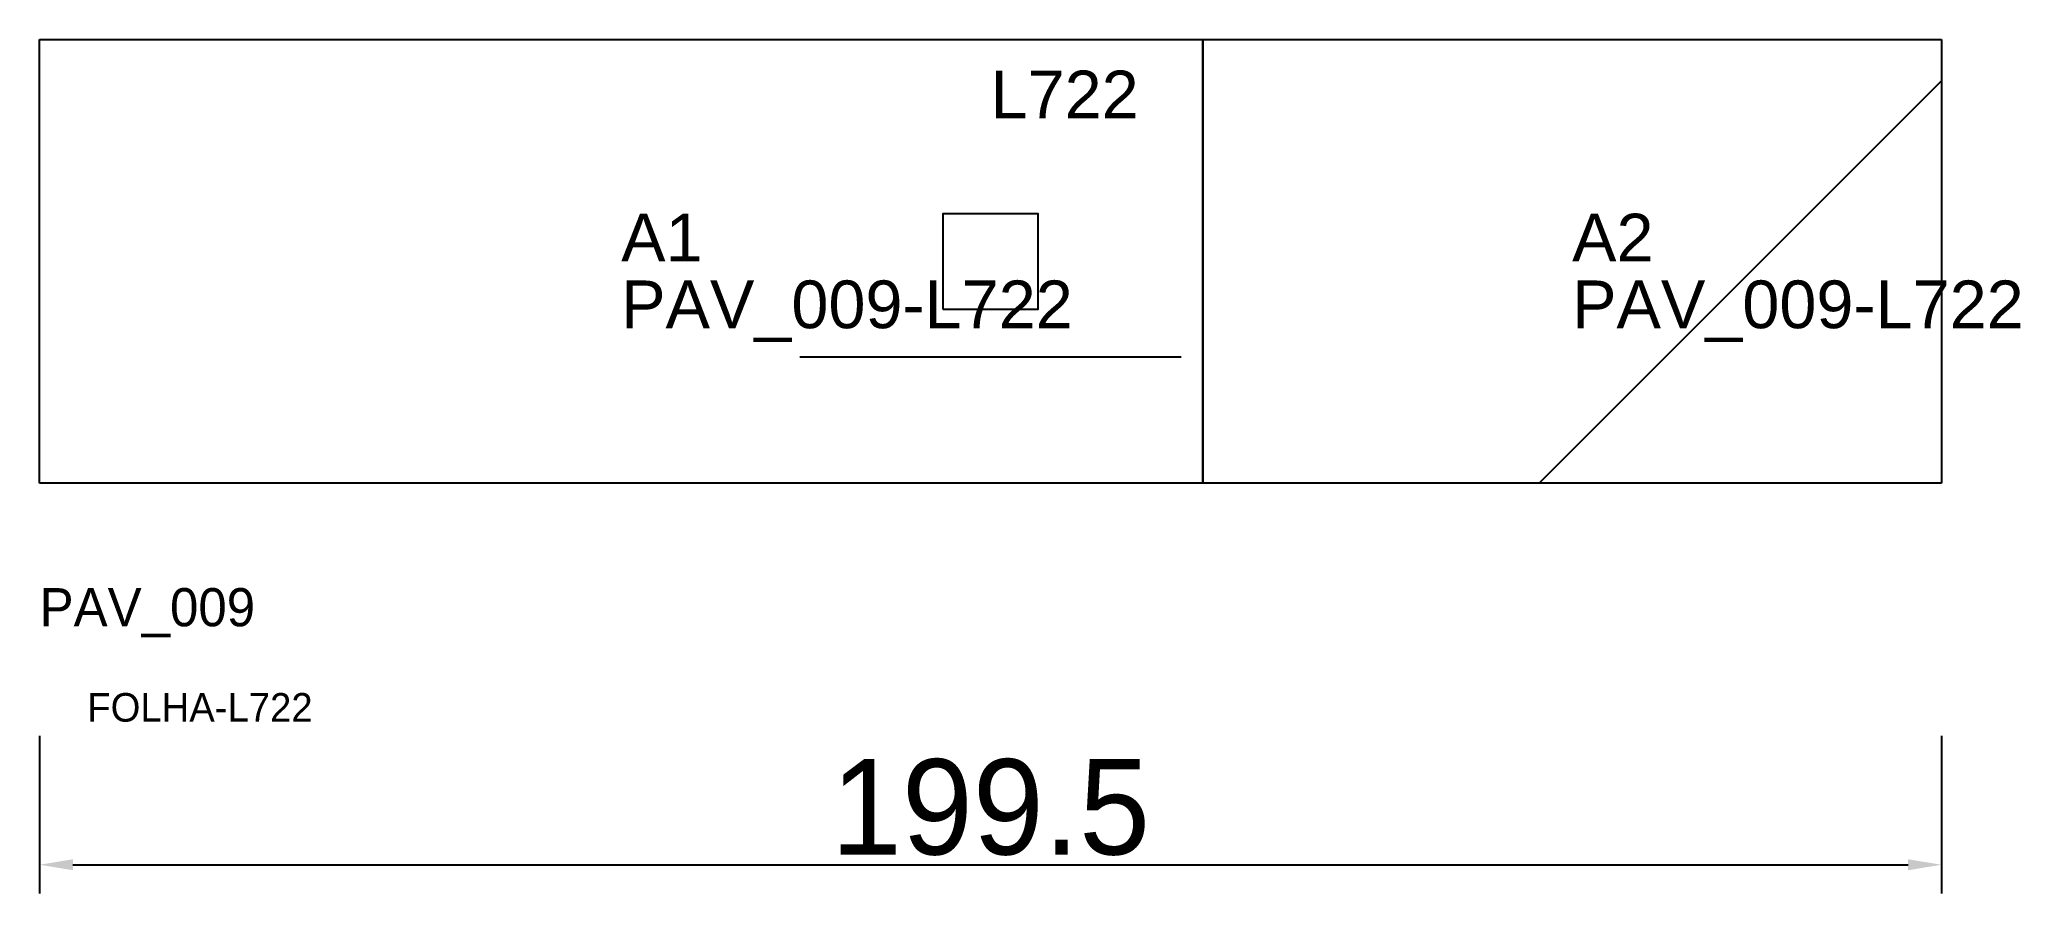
# Model space of a CAD drawing. Header units: metres. Extents: x 222 to 430, y 112 to 202.
import ezdxf

# ---------------------------------------------------------------- set-up
doc = ezdxf.new("R2010")
doc.units = ezdxf.units.M
for name, color, linetype in [('3', 3, 'CONTINUOUS'), ('AUX00', 7, 'CONTINUOUS'), ('COTA', 241, 'CONTINUOUS'), ('FOLHA', 255, 'CONTINUOUS'), ('Hachura', 251, 'CONTINUOUS'), ('NOMENCLATURA', 7, 'CONTINUOUS'), ('Nível', 160, 'CONTINUOUS'), ('Painéis', 200, 'CONTINUOUS'), ('Pilares', 5, 'CONTINUOUS'), ('SARR_2.2x7', 40, 'CONTINUOUS')]:
    doc.layers.add(name, color=color, linetype=linetype)
doc.styles.add('ARIAL', font='Arial.ttf')
doc.styles.add('STR_STANDARD', font='arial.ttf')
doc.dimstyles.new('EZ DXF', dxfattribs={"dimtxt": 10, "dimasz": 3.5, "dimexe": 3, "dimexo": 1.5, "dimgap": 1, "dimtad": 1, "dimdec": 1, "dimdsep": 46, "dimcen": 2.5, "dimazin": 3, "dimtfac": 1, "dimtmove": 0, "dimatfit": 3})

msp = doc.modelspace()

# ---------------------------------------------------------------- hatches: boundary and pattern name
at = {"layer": 'Hachura'}
h = msp.add_hatch(dxfattribs=at)
h.set_pattern_fill('ANSI31', scale=50)
h.paths.add_polyline_path([(222.2, 155), (222.2, 201.5), (421.7, 201.5), (421.7, 155), (242.2, 155)])
h = msp.add_hatch(dxfattribs=at)
h.set_pattern_fill('ANSI31', scale=50)
h.paths.add_polyline_path([(222.2, 155), (222.2, 201.5), (421.7, 201.5), (421.7, 155), (242.2, 155)])

# ---------------------------------------------------------------- linework, layer by layer
at = {"layer": '3'}
msp.add_lwpolyline([(344.2, 155), (344.2, 201.5)], close=True, dxfattribs=at)
msp.add_lwpolyline([(344.2, 155), (344.2, 201.5)], close=True, dxfattribs=at)
at = {"layer": 'Painéis', "color": 200}
for p, q in [((222.2, 155), (222.2, 201.5)), ((222.2, 201.5), (421.7, 201.5)), ((222.2, 155), (222.2, 201.5)), ((222.2, 201.5), (421.7, 201.5)), ((421.7, 201.5), (421.7, 155)), ((421.7, 201.5), (421.7, 155)), ((242.2, 155), (222.2, 155)), ((242.2, 155), (222.2, 155)), ((421.7, 155), (242.2, 155)), ((421.7, 155), (242.2, 155))]:
    msp.add_line(p, q, dxfattribs=at)
at = {"layer": 'Pilares'}
msp.add_lwpolyline([(316.95, 173.25), (326.95, 173.25), (326.95, 183.25), (316.95, 183.25)], close=True, dxfattribs=at)
msp.add_lwpolyline([(316.95, 173.25), (326.95, 173.25), (326.95, 183.25), (316.95, 183.25)], close=True, dxfattribs=at)
at = {"layer": 'SARR_2.2x7'}
msp.add_line((301.95, 168.25), (341.95, 168.25), dxfattribs=at)
msp.add_line((301.95, 168.25), (341.95, 168.25), dxfattribs=at)

# ---------------------------------------------------------------- texts
at = {"layer": '3', "style": 'STR_STANDARD'}
for s, p in [('A1', (283.2, 178.25)), ('A1', (283.2, 178.25)), ('A2', (382.95, 178.25)), ('A2', (382.95, 178.25))]:
    msp.add_text(s, height=5, dxfattribs=at).set_placement(p)
at = {"layer": 'AUX00', "style": 'STR_STANDARD'}
for p in [(283.2, 171.25), (283.2, 171.25), (382.95, 171.25), (382.95, 171.25)]:
    msp.add_text('PAV_009-L722', height=5, dxfattribs=at).set_placement(p)
at = {"layer": 'FOLHA'}
msp.add_text('FOLHA-L722', height=3, dxfattribs=at).set_placement((227.2, 130))
msp.add_text('FOLHA-L722', height=3, dxfattribs=at).set_placement((227.2, 130))
at = {"layer": 'NOMENCLATURA', "insert": (321.95, 198.25), "char_height": 5, "attachment_point": 1, "style": 'ARIAL'}
msp.add_mtext('L722', dxfattribs=at)
msp.add_mtext('L722', dxfattribs=at)
at = {"layer": 'Nível'}
msp.add_text('PAV_009', height=4, dxfattribs=at).set_placement((222.2, 140))
msp.add_text('PAV_009', height=4, dxfattribs=at).set_placement((222.2, 140))

# ---------------------------------------------------------------- dimensions: what is measured, and where the dimension line sits
at = {"layer": 'COTA'}
msp.add_linear_dim(base=(222.2, 115), p1=(222.2, 130), p2=(421.7, 130), dimstyle='EZ DXF', dxfattribs=at).render()
msp.add_linear_dim(base=(222.2, 115), p1=(222.2, 130), p2=(421.7, 130), dimstyle='EZ DXF', dxfattribs=at).render()

doc.saveas('drawing.dxf')
